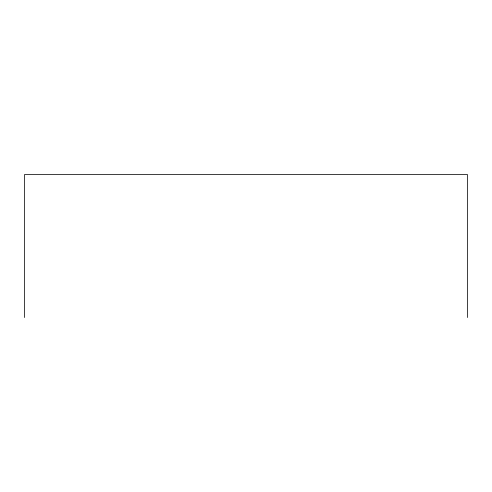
<?xml version="1.0" encoding="UTF-8"?>
<svg xmlns="http://www.w3.org/2000/svg" width="492" height="492" viewBox="0 0 492 492"><rect width="100%" height="100%" fill="white"/><g stroke="black" fill="none" stroke-linecap="round" stroke-linejoin="round"><path stroke-width="0.74" d="M467.4 317.524L467.4 174.475L24.6 174.475L24.6 317.524"/></g></svg>
